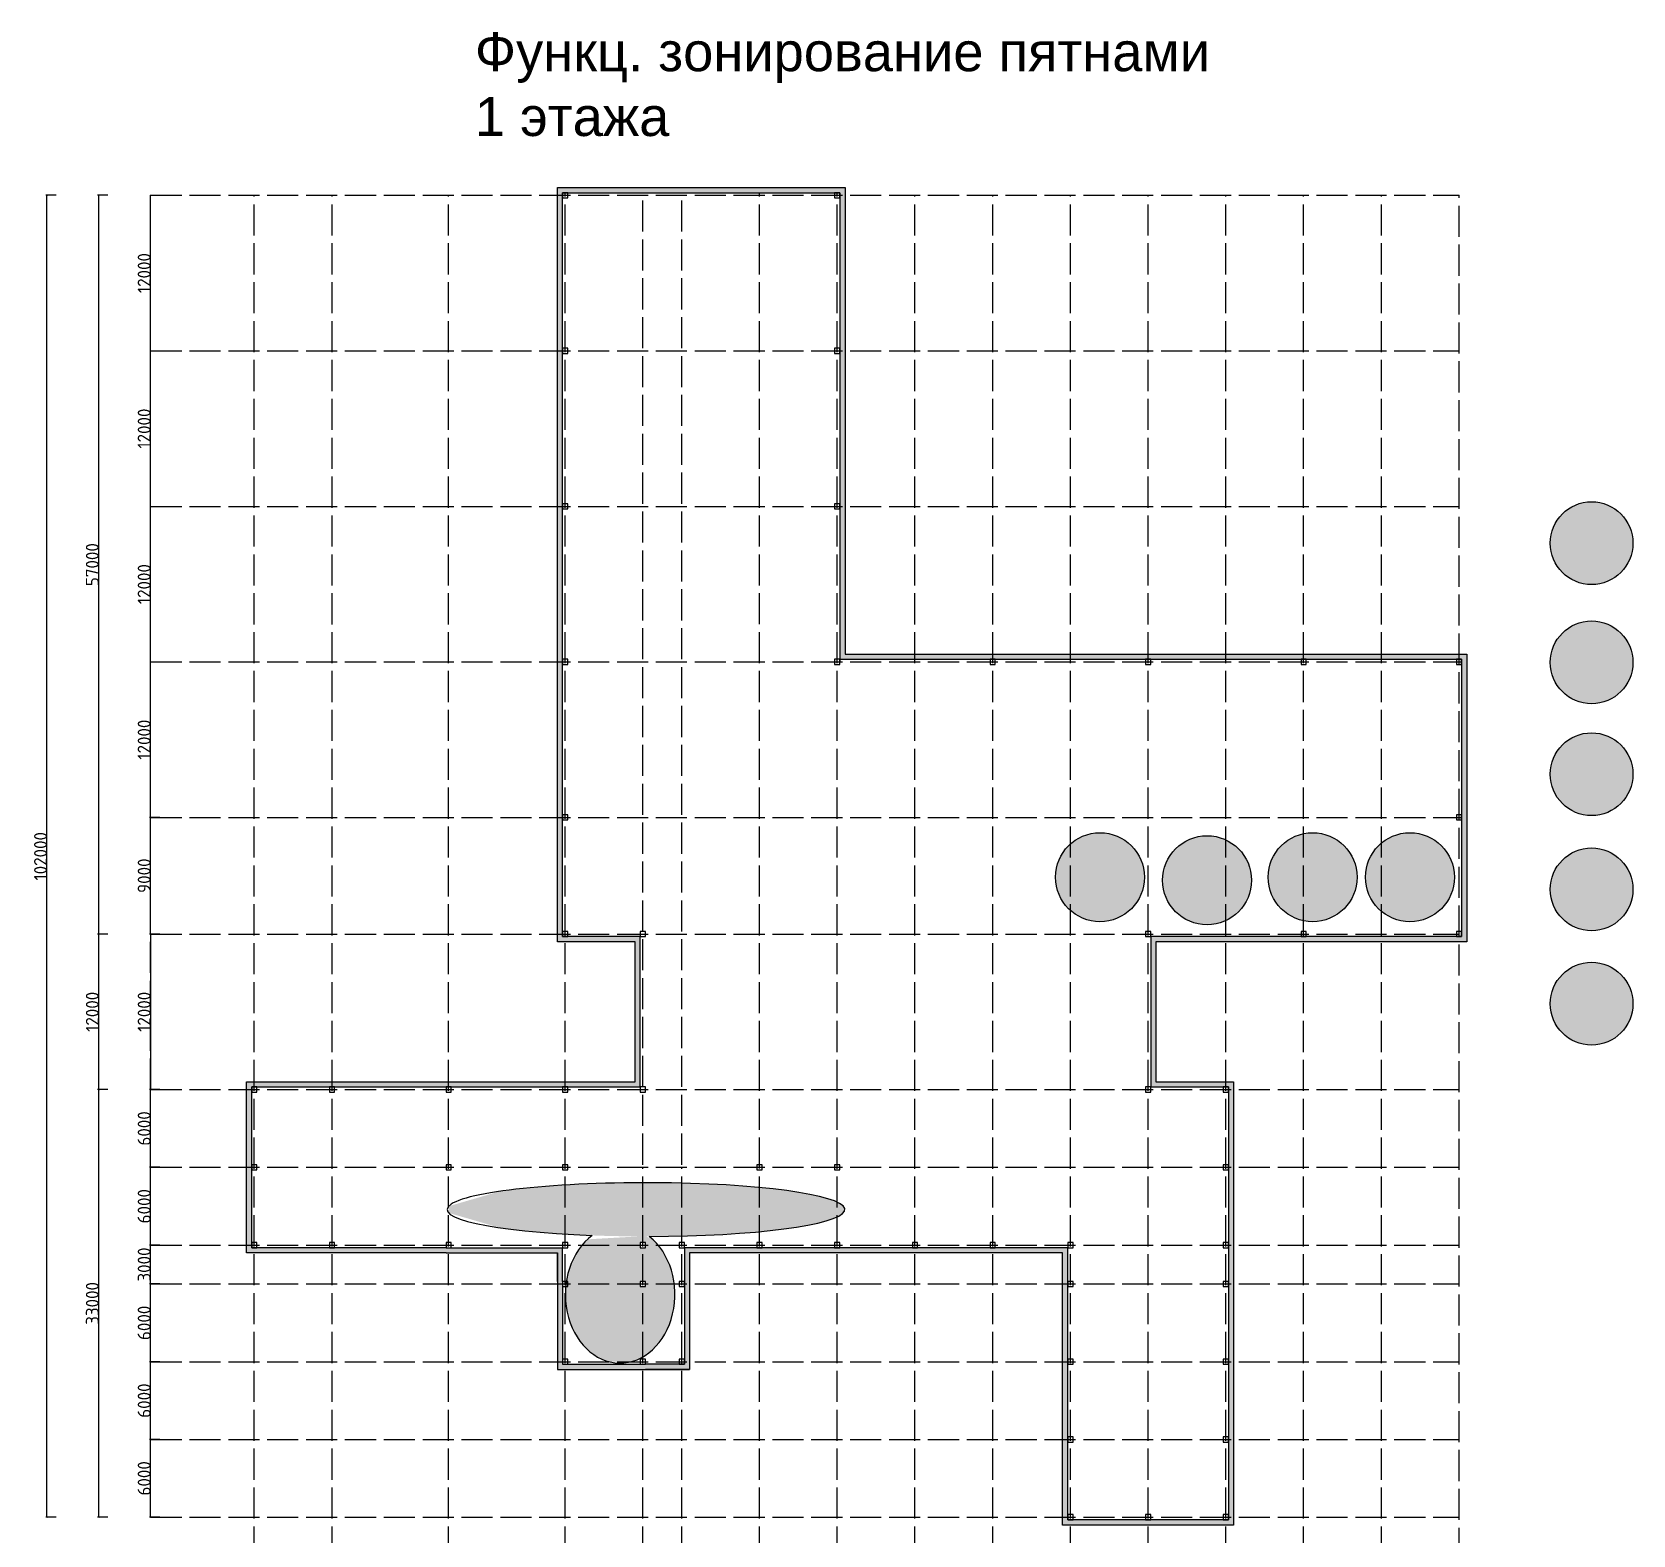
# Model space of a CAD drawing. Header units: millimetres. Extents: x -1544140 to 7445918, y -1294905 to 2019878.
# Drawn here: x 1675604 to 1799185, y 281651 to 397614 of the extents above; entities that cross this region are included whole.
import ezdxf

# ---------------------------------------------------------------- set-up
doc = ezdxf.new("R2010")
doc.units = ezdxf.units.MM
doc.header["$MEASUREMENT"] = 0
doc.linetypes.add('ACAD_ISO02W100', pattern=[15, 12, -3])
doc.styles.add('Annotative', font='GOST Common.ttf')
doc.styles.get("Standard").update_dxf_attribs({"font": 'arial.ttf'})
doc.dimstyles.get("Standard").update_dxf_attribs({"dimtxt": 1000, "dimasz": 100, "dimexe": 100, "dimexo": 0.06, "dimgap": 0.19, "dimtad": 1, "dimdec": 0, "dimzin": 0, "dimdsep": 46, "dimtxsty": 'Annotative', "dimblk": 'ARCHTICK', "dimcen": 0.09, "dimadec": 0, "dimazin": 0, "dimtfac": 1, "dimtdec": 0, "dimtofl": 0, "dimtmove": 0, "dimatfit": 3, "dimldrblk": 'ARCHTICK', "dimfxl": 700, "dimfxlon": 1, "dimtolj": 1, "dimtzin": 0, "dimarcsym": 0})

# ---------------------------------------------------------------- blocks, each defined once
blk = doc.blocks.new('_ArchTick')
at = {"color": 0, "linetype": 'ByBlock', "const_width": 0.15}
blk.add_lwpolyline([(-0.5, -0.5), (0.5, 0.5)], dxfattribs=at)
blk = doc.blocks.new('*D72')
at = {"color": 0, "lineweight": -2, "transparency": 16777216}
for p, q in [((1779760, 274613), (1779760, 273813)), ((1785760, 274613), (1785760, 273813)), ((1785760, 273913), (1779760, 273913))]:
    blk.add_line(p, q, dxfattribs=at)
at = {"layer": 'Defpoints', "color": 0, "transparency": 16777216}
for p in [(1779760, 283017), (1785760, 283017), (1779760, 273913)]:
    blk.add_point(p, dxfattribs=at)
at = {"color": 0, "lineweight": -2, "transparency": 16777216, "xscale": 100, "yscale": 100, "zscale": 100, "rotation": 180}
blk.add_blockref('_ArchTick', (1779760, 273913), dxfattribs=at)
at = {"color": 0, "lineweight": -2, "transparency": 16777216, "xscale": 100, "yscale": 100, "zscale": 100}
blk.add_blockref('_ArchTick', (1785760, 273913), dxfattribs=at)
at = {"color": 0, "transparency": 16777216, "insert": (1782760, 274414), "char_height": 1000, "attachment_point": 5, "style": 'Annotative'}
blk.add_mtext('\\A1;6000', dxfattribs=at)
blk = doc.blocks.new('*D73')
at = {"color": 0, "lineweight": -2, "transparency": 16777216}
for p, q in [((1779760, 274613), (1779760, 273813)), ((1773760, 273913), (1773760, 274013)), ((1779760, 273913), (1773760, 273913))]:
    blk.add_line(p, q, dxfattribs=at)
at = {"layer": 'Defpoints', "color": 0, "transparency": 16777216}
for p in [(1779760, 283017), (1773760, 273913), (1773760, 273913)]:
    blk.add_point(p, dxfattribs=at)
at = {"color": 0, "lineweight": -2, "transparency": 16777216, "xscale": 100, "yscale": 100, "zscale": 100, "rotation": 180}
blk.add_blockref('_ArchTick', (1773760, 273913), dxfattribs=at)
at = {"color": 0, "lineweight": -2, "transparency": 16777216, "xscale": 100, "yscale": 100, "zscale": 100}
blk.add_blockref('_ArchTick', (1779760, 273913), dxfattribs=at)
at = {"color": 0, "transparency": 16777216, "insert": (1776760, 274414), "char_height": 1000, "attachment_point": 5, "style": 'Annotative'}
blk.add_mtext('\\A1;6000', dxfattribs=at)
blk = doc.blocks.new('*D25')
at = {"color": 0, "lineweight": -2, "transparency": 16777216}
for p, q in [((1725760, 274614), (1725760, 273814)), ((1731760, 273914), (1725760, 273914)), ((1731760, 273914), (1731760, 274014))]:
    blk.add_line(p, q, dxfattribs=at)
at = {"layer": 'Defpoints', "color": 0, "transparency": 16777216}
for p in [(1725760, 293087), (1725760, 273914), (1731760, 273914)]:
    blk.add_point(p, dxfattribs=at)
at = {"color": 0, "lineweight": -2, "transparency": 16777216, "xscale": 100, "yscale": 100, "zscale": 100, "rotation": 180}
blk.add_blockref('_ArchTick', (1725760, 273914), dxfattribs=at)
at = {"color": 0, "lineweight": -2, "transparency": 16777216, "xscale": 100, "yscale": 100, "zscale": 100}
blk.add_blockref('_ArchTick', (1731760, 273914), dxfattribs=at)
at = {"color": 0, "transparency": 16777216, "insert": (1728760, 274414), "char_height": 1000, "attachment_point": 5, "style": 'Annotative'}
blk.add_mtext('\\A1;6000', dxfattribs=at)
blk = doc.blocks.new('*D26')
at = {"color": 0, "lineweight": -2, "transparency": 16777216}
for p, q in [((1681460, 316017), (1680660, 316017)), ((1680760, 283017), (1680760, 316017)), ((1681460, 283017), (1680660, 283017))]:
    blk.add_line(p, q, dxfattribs=at)
at = {"layer": 'Defpoints', "color": 0, "transparency": 16777216}
for p in [(1680760, 316017), (1692760, 316017), (1692760, 283017)]:
    blk.add_point(p, dxfattribs=at)
at = {"color": 0, "lineweight": -2, "transparency": 16777216, "xscale": 100, "yscale": 100, "zscale": 100}
for p, rotation in [((1680760, 316017), 90), ((1680760, 283017), 270)]:
    blk.add_blockref('_ArchTick', p, dxfattribs=dict(at, rotation=rotation))
at = {"color": 0, "transparency": 16777216, "insert": (1680260, 299517), "char_height": 1000, "attachment_point": 5, "rotation": 90, "style": 'Annotative'}
blk.add_mtext('\\A1;33000', dxfattribs=at)
blk = doc.blocks.new('*D27')
at = {"color": 0, "lineweight": -2, "transparency": 16777216}
for p, q in [((1681460, 328017), (1680660, 328017)), ((1680760, 316017), (1680760, 328017)), ((1681460, 316017), (1680660, 316017))]:
    blk.add_line(p, q, dxfattribs=at)
at = {"layer": 'Defpoints', "color": 0, "transparency": 16777216}
for p in [(1680760, 328017), (1716760, 328017), (1692760, 316017)]:
    blk.add_point(p, dxfattribs=at)
at = {"color": 0, "lineweight": -2, "transparency": 16777216, "xscale": 100, "yscale": 100, "zscale": 100}
for p, rotation in [((1680760, 328017), 90), ((1680760, 316017), 270)]:
    blk.add_blockref('_ArchTick', p, dxfattribs=dict(at, rotation=rotation))
at = {"color": 0, "transparency": 16777216, "insert": (1680260, 322017), "char_height": 1000, "attachment_point": 5, "rotation": 90, "style": 'Annotative'}
blk.add_mtext('\\A1;12000', dxfattribs=at)
blk = doc.blocks.new('*D28')
at = {"color": 0, "lineweight": -2, "transparency": 16777216}
for p, q in [((1681460, 385017), (1680660, 385017)), ((1680760, 328017), (1680760, 385017)), ((1681460, 328017), (1680660, 328017))]:
    blk.add_line(p, q, dxfattribs=at)
at = {"layer": 'Defpoints', "color": 0, "transparency": 16777216}
for p in [(1680760, 385017), (1716760, 385017), (1716760, 328017)]:
    blk.add_point(p, dxfattribs=at)
at = {"color": 0, "lineweight": -2, "transparency": 16777216, "xscale": 100, "yscale": 100, "zscale": 100}
for p, rotation in [((1680760, 385017), 90), ((1680760, 328017), 270)]:
    blk.add_blockref('_ArchTick', p, dxfattribs=dict(at, rotation=rotation))
at = {"color": 0, "transparency": 16777216, "insert": (1680260, 356517), "char_height": 1000, "attachment_point": 5, "rotation": 90, "style": 'Annotative'}
blk.add_mtext('\\A1;57000', dxfattribs=at)
blk = doc.blocks.new('*D65')
at = {"color": 0, "lineweight": -2, "transparency": 16777216}
for p, q in [((1685460, 289017), (1684660, 289017)), ((1684760, 283017), (1684760, 289017)), ((1685460, 283017), (1684660, 283017))]:
    blk.add_line(p, q, dxfattribs=at)
at = {"layer": 'Defpoints', "color": 0, "transparency": 16777216}
for p in [(1684760, 289017), (1692760, 289017), (1692760, 283017)]:
    blk.add_point(p, dxfattribs=at)
at = {"color": 0, "lineweight": -2, "transparency": 16777216, "xscale": 100, "yscale": 100, "zscale": 100}
for p, rotation in [((1684760, 289017), 90), ((1684760, 283017), 270)]:
    blk.add_blockref('_ArchTick', p, dxfattribs=dict(at, rotation=rotation))
at = {"color": 0, "transparency": 16777216, "insert": (1684260, 286017), "char_height": 1000, "attachment_point": 5, "rotation": 90, "style": 'Annotative'}
blk.add_mtext('\\A1;6000', dxfattribs=at)
blk = doc.blocks.new('*D66')
at = {"color": 0, "lineweight": -2, "transparency": 16777216}
for p, q in [((1685460, 295017), (1684660, 295017)), ((1684760, 289017), (1684760, 295017)), ((1685460, 289017), (1684660, 289017))]:
    blk.add_line(p, q, dxfattribs=at)
at = {"layer": 'Defpoints', "color": 0, "transparency": 16777216}
for p in [(1684760, 295017), (1692760, 295017), (1692760, 289017)]:
    blk.add_point(p, dxfattribs=at)
at = {"color": 0, "lineweight": -2, "transparency": 16777216, "xscale": 100, "yscale": 100, "zscale": 100}
for p, rotation in [((1684760, 295017), 90), ((1684760, 289017), 270)]:
    blk.add_blockref('_ArchTick', p, dxfattribs=dict(at, rotation=rotation))
at = {"color": 0, "transparency": 16777216, "insert": (1684260, 292017), "char_height": 1000, "attachment_point": 5, "rotation": 90, "style": 'Annotative'}
blk.add_mtext('\\A1;6000', dxfattribs=at)
blk = doc.blocks.new('*D75')
at = {"color": 0, "lineweight": -2, "transparency": 16777216}
for p, q in [((1685460, 301017), (1684660, 301017)), ((1684760, 295017), (1684760, 301017)), ((1685460, 295017), (1684660, 295017))]:
    blk.add_line(p, q, dxfattribs=at)
at = {"layer": 'Defpoints', "color": 0, "transparency": 16777216}
for p in [(1684760, 301017), (1692760, 301017), (1692760, 295017)]:
    blk.add_point(p, dxfattribs=at)
at = {"color": 0, "lineweight": -2, "transparency": 16777216, "xscale": 100, "yscale": 100, "zscale": 100}
for p, rotation in [((1684760, 301017), 90), ((1684760, 295017), 270)]:
    blk.add_blockref('_ArchTick', p, dxfattribs=dict(at, rotation=rotation))
at = {"color": 0, "transparency": 16777216, "insert": (1684260, 298017), "char_height": 1000, "attachment_point": 5, "rotation": 90, "style": 'Annotative'}
blk.add_mtext('\\A1;6000', dxfattribs=at)
blk = doc.blocks.new('*D76')
at = {"color": 0, "lineweight": -2, "transparency": 16777216}
for p, q in [((1685460, 304017), (1684660, 304017)), ((1684760, 301017), (1684760, 304017)), ((1685460, 301017), (1684660, 301017))]:
    blk.add_line(p, q, dxfattribs=at)
at = {"layer": 'Defpoints', "color": 0, "transparency": 16777216}
for p in [(1684760, 304017), (1692760, 304017), (1692760, 301017)]:
    blk.add_point(p, dxfattribs=at)
at = {"color": 0, "lineweight": -2, "transparency": 16777216, "xscale": 100, "yscale": 100, "zscale": 100}
for p, rotation in [((1684760, 304017), 90), ((1684760, 301017), 270)]:
    blk.add_blockref('_ArchTick', p, dxfattribs=dict(at, rotation=rotation))
at = {"color": 0, "transparency": 16777216, "insert": (1684260, 302517), "char_height": 1000, "attachment_point": 5, "rotation": 90, "style": 'Annotative'}
blk.add_mtext('\\A1;3000', dxfattribs=at)
blk = doc.blocks.new('*D77')
at = {"color": 0, "lineweight": -2, "transparency": 16777216}
for p, q in [((1685460, 310017), (1684660, 310017)), ((1684760, 304017), (1684760, 310017)), ((1685460, 304017), (1684660, 304017))]:
    blk.add_line(p, q, dxfattribs=at)
at = {"layer": 'Defpoints', "color": 0, "transparency": 16777216}
for p in [(1684760, 310017), (1692760, 310017), (1692760, 304017)]:
    blk.add_point(p, dxfattribs=at)
at = {"color": 0, "lineweight": -2, "transparency": 16777216, "xscale": 100, "yscale": 100, "zscale": 100}
for p, rotation in [((1684760, 310017), 90), ((1684760, 304017), 270)]:
    blk.add_blockref('_ArchTick', p, dxfattribs=dict(at, rotation=rotation))
at = {"color": 0, "transparency": 16777216, "insert": (1684260, 307017), "char_height": 1000, "attachment_point": 5, "rotation": 90, "style": 'Annotative'}
blk.add_mtext('\\A1;6000', dxfattribs=at)
blk = doc.blocks.new('*D78')
at = {"color": 0, "lineweight": -2, "transparency": 16777216}
for p, q in [((1685460, 316017), (1684660, 316017)), ((1684760, 310017), (1684760, 316017)), ((1685460, 310017), (1684660, 310017))]:
    blk.add_line(p, q, dxfattribs=at)
at = {"layer": 'Defpoints', "color": 0, "transparency": 16777216}
for p in [(1684760, 316017), (1692760, 316017), (1692760, 310017)]:
    blk.add_point(p, dxfattribs=at)
at = {"color": 0, "lineweight": -2, "transparency": 16777216, "xscale": 100, "yscale": 100, "zscale": 100}
for p, rotation in [((1684760, 316017), 90), ((1684760, 310017), 270)]:
    blk.add_blockref('_ArchTick', p, dxfattribs=dict(at, rotation=rotation))
at = {"color": 0, "transparency": 16777216, "insert": (1684260, 313017), "char_height": 1000, "attachment_point": 5, "rotation": 90, "style": 'Annotative'}
blk.add_mtext('\\A1;6000', dxfattribs=at)
blk = doc.blocks.new('*D79')
at = {"color": 0, "lineweight": -2, "transparency": 16777216}
for p, q in [((1684760, 328017), (1684860, 328017)), ((1684760, 328017), (1684760, 316017)), ((1684760, 316017), (1684860, 316017))]:
    blk.add_line(p, q, dxfattribs=at)
at = {"layer": 'Defpoints', "color": 0, "transparency": 16777216}
for p in [(1684760, 328017), (1684760, 316017), (1684760, 316017)]:
    blk.add_point(p, dxfattribs=at)
at = {"color": 0, "lineweight": -2, "transparency": 16777216, "xscale": 100, "yscale": 100, "zscale": 100}
for p, rotation in [((1684760, 328017), 90), ((1684760, 316017), 270)]:
    blk.add_blockref('_ArchTick', p, dxfattribs=dict(at, rotation=rotation))
at = {"color": 0, "transparency": 16777216, "insert": (1684260, 322017), "char_height": 1000, "attachment_point": 5, "rotation": 90, "style": 'Annotative'}
blk.add_mtext('\\A1;12000', dxfattribs=at)
blk = doc.blocks.new('*D80')
at = {"color": 0, "lineweight": -2, "transparency": 16777216}
for p, q in [((1685460, 337017), (1684660, 337017)), ((1684760, 328017), (1684760, 337017)), ((1685460, 328017), (1684660, 328017))]:
    blk.add_line(p, q, dxfattribs=at)
at = {"layer": 'Defpoints', "color": 0, "transparency": 16777216}
for p in [(1684760, 337017), (1692760, 337017), (1692760, 328017)]:
    blk.add_point(p, dxfattribs=at)
at = {"color": 0, "lineweight": -2, "transparency": 16777216, "xscale": 100, "yscale": 100, "zscale": 100}
for p, rotation in [((1684760, 337017), 90), ((1684760, 328017), 270)]:
    blk.add_blockref('_ArchTick', p, dxfattribs=dict(at, rotation=rotation))
at = {"color": 0, "transparency": 16777216, "insert": (1684260, 332517), "char_height": 1000, "attachment_point": 5, "rotation": 90, "style": 'Annotative'}
blk.add_mtext('\\A1;9000', dxfattribs=at)
blk = doc.blocks.new('*D81')
at = {"color": 0, "lineweight": -2, "transparency": 16777216}
for p, q in [((1684760, 349017), (1684860, 349017)), ((1684760, 337017), (1684760, 349017)), ((1685460, 337017), (1684660, 337017))]:
    blk.add_line(p, q, dxfattribs=at)
at = {"layer": 'Defpoints', "color": 0, "transparency": 16777216}
for p in [(1684760, 349017), (1684760, 349017), (1692760, 337017)]:
    blk.add_point(p, dxfattribs=at)
at = {"color": 0, "lineweight": -2, "transparency": 16777216, "xscale": 100, "yscale": 100, "zscale": 100}
for p, rotation in [((1684760, 349017), 90), ((1684760, 337017), 270)]:
    blk.add_blockref('_ArchTick', p, dxfattribs=dict(at, rotation=rotation))
at = {"color": 0, "transparency": 16777216, "insert": (1684260, 343017), "char_height": 1000, "attachment_point": 5, "rotation": 90, "style": 'Annotative'}
blk.add_mtext('\\A1;12000', dxfattribs=at)
blk = doc.blocks.new('*D83')
at = {"color": 0, "lineweight": -2, "transparency": 16777216}
for p, q in [((1684760, 361017), (1684860, 361017)), ((1684760, 349017), (1684760, 361017)), ((1684760, 349017), (1684860, 349017))]:
    blk.add_line(p, q, dxfattribs=at)
at = {"layer": 'Defpoints', "color": 0, "transparency": 16777216}
for p in [(1684760, 361017), (1684760, 361017), (1684760, 349017)]:
    blk.add_point(p, dxfattribs=at)
at = {"color": 0, "lineweight": -2, "transparency": 16777216, "xscale": 100, "yscale": 100, "zscale": 100}
for p, rotation in [((1684760, 361017), 90), ((1684760, 349017), 270)]:
    blk.add_blockref('_ArchTick', p, dxfattribs=dict(at, rotation=rotation))
at = {"color": 0, "transparency": 16777216, "insert": (1684260, 355017), "char_height": 1000, "attachment_point": 5, "rotation": 90, "style": 'Annotative'}
blk.add_mtext('\\A1;12000', dxfattribs=at)
blk = doc.blocks.new('*D84')
at = {"color": 0, "lineweight": -2, "transparency": 16777216}
for p, q in [((1684760, 373017), (1684860, 373017)), ((1684760, 361017), (1684760, 373017)), ((1684760, 361017), (1684860, 361017))]:
    blk.add_line(p, q, dxfattribs=at)
at = {"layer": 'Defpoints', "color": 0, "transparency": 16777216}
for p in [(1684760, 373017), (1684760, 373017), (1684760, 361017)]:
    blk.add_point(p, dxfattribs=at)
at = {"color": 0, "lineweight": -2, "transparency": 16777216, "xscale": 100, "yscale": 100, "zscale": 100}
for p, rotation in [((1684760, 373017), 90), ((1684760, 361017), 270)]:
    blk.add_blockref('_ArchTick', p, dxfattribs=dict(at, rotation=rotation))
at = {"color": 0, "transparency": 16777216, "insert": (1684260, 367017), "char_height": 1000, "attachment_point": 5, "rotation": 90, "style": 'Annotative'}
blk.add_mtext('\\A1;12000', dxfattribs=at)
blk = doc.blocks.new('*D85')
at = {"color": 0, "lineweight": -2, "transparency": 16777216}
for p, q in [((1684760, 385017), (1684860, 385017)), ((1684760, 373017), (1684760, 385017)), ((1684760, 373017), (1684860, 373017))]:
    blk.add_line(p, q, dxfattribs=at)
at = {"layer": 'Defpoints', "color": 0, "transparency": 16777216}
for p in [(1684760, 385017), (1684760, 385017), (1684760, 373017)]:
    blk.add_point(p, dxfattribs=at)
at = {"color": 0, "lineweight": -2, "transparency": 16777216, "xscale": 100, "yscale": 100, "zscale": 100}
for p, rotation in [((1684760, 385017), 90), ((1684760, 373017), 270)]:
    blk.add_blockref('_ArchTick', p, dxfattribs=dict(at, rotation=rotation))
at = {"color": 0, "transparency": 16777216, "insert": (1684260, 379017), "char_height": 1000, "attachment_point": 5, "rotation": 90, "style": 'Annotative'}
blk.add_mtext('\\A1;12000', dxfattribs=at)
blk = doc.blocks.new('*D86')
at = {"color": 0, "lineweight": -2, "transparency": 16777216}
for p, q in [((1677460, 385017), (1676660, 385017)), ((1676760, 283017), (1676760, 385017)), ((1677460, 283017), (1676660, 283017))]:
    blk.add_line(p, q, dxfattribs=at)
at = {"layer": 'Defpoints', "color": 0, "transparency": 16777216}
for p in [(1676760, 385017), (1692760, 385017), (1692760, 283017)]:
    blk.add_point(p, dxfattribs=at)
at = {"color": 0, "lineweight": -2, "transparency": 16777216, "xscale": 100, "yscale": 100, "zscale": 100}
for p, rotation in [((1676760, 385017), 90), ((1676760, 283017), 270)]:
    blk.add_blockref('_ArchTick', p, dxfattribs=dict(at, rotation=rotation))
at = {"color": 0, "transparency": 16777216, "insert": (1676260, 334017), "char_height": 1000, "attachment_point": 5, "rotation": 90, "style": 'Annotative'}
blk.add_mtext('\\A1;102000', dxfattribs=at)
blk = doc.blocks.new('*D87')
at = {"color": 0, "lineweight": -2, "transparency": 16777216}
for p, q in [((1767760, 270613), (1767760, 269813)), ((1785760, 269913), (1767760, 269913)), ((1785760, 270613), (1785760, 269813))]:
    blk.add_line(p, q, dxfattribs=at)
at = {"layer": 'Defpoints', "color": 0, "transparency": 16777216}
for p in [(1767760, 283017), (1785760, 283017), (1767760, 269913)]:
    blk.add_point(p, dxfattribs=at)
at = {"color": 0, "lineweight": -2, "transparency": 16777216, "xscale": 100, "yscale": 100, "zscale": 100, "rotation": 180}
blk.add_blockref('_ArchTick', (1767760, 269913), dxfattribs=at)
at = {"color": 0, "lineweight": -2, "transparency": 16777216, "xscale": 100, "yscale": 100, "zscale": 100}
blk.add_blockref('_ArchTick', (1785760, 269913), dxfattribs=at)
at = {"color": 0, "transparency": 16777216, "insert": (1776760, 270414), "char_height": 1000, "attachment_point": 5, "style": 'Annotative'}
blk.add_mtext('\\A1;18000', dxfattribs=at)
blk = doc.blocks.new('*D82')
at = {"color": 0, "lineweight": -2, "transparency": 16777216}
for p, q in [((1692760, 270613), (1692760, 269813)), ((1767760, 269913), (1692760, 269913)), ((1767760, 270613), (1767760, 269813))]:
    blk.add_line(p, q, dxfattribs=at)
at = {"layer": 'Defpoints', "color": 0, "transparency": 16777216}
for p in [(1692760, 283017), (1767760, 283017), (1692760, 269913)]:
    blk.add_point(p, dxfattribs=at)
at = {"color": 0, "lineweight": -2, "transparency": 16777216, "xscale": 100, "yscale": 100, "zscale": 100, "rotation": 180}
blk.add_blockref('_ArchTick', (1692760, 269913), dxfattribs=at)
at = {"color": 0, "lineweight": -2, "transparency": 16777216, "xscale": 100, "yscale": 100, "zscale": 100}
blk.add_blockref('_ArchTick', (1767760, 269913), dxfattribs=at)
at = {"color": 0, "transparency": 16777216, "insert": (1730260, 270414), "char_height": 1000, "attachment_point": 5, "style": 'Annotative'}
blk.add_mtext('\\A1;75000', dxfattribs=at)

msp = doc.modelspace()

# ---------------------------------------------------------------- hatches: boundary and pattern name
at = {"true_color": 0x636466}
h = msp.add_hatch(color=251, dxfattribs=at)
h.dxf.hatch_style = 1
h.paths.add_polyline_path([(1738360.2, 385617.1), (1716160.2, 385617.1), (1716160.2, 385017.1), (1716560.2, 385017.1), (1716560.2, 385217.1), (1737960.2, 385217.1), (1737960.2, 385017.1), (1738360.2, 385017.1)])
h.paths.add_polyline_path([(1738360.2, 385017.1), (1737960.2, 385017.1), (1737960.3, 349217.1), (1785960.2, 349217.1), (1785960.2, 327817.1), (1761960.2, 327817.1), (1761960.2, 316217.1), (1767960.2, 316217.1), (1767960.2, 282817.1), (1755560.2, 282817.1), (1755560.2, 303817.1), (1737760.4, 303817.1), (1737760.4, 303417.1), (1755160.2, 303417.1), (1755160.2, 282417.1), (1768360.2, 282417.1), (1768360.2, 316617.1), (1762360.2, 316617.1), (1762360.2, 327417.1), (1786360.2, 327417.1), (1786360.2, 349617.1), (1738360.3, 349617.1)])
h.paths.add_polyline_path([(1716560.2, 385017.1), (1716160.2, 385017.1), (1716160.2, 373017.1), (1716560.2, 373017.1)])
h.paths.add_polyline_path([(1716560.2, 373017.1), (1716160.2, 373017.1), (1716160.2, 361017.1), (1716560.2, 361017.1)])
h.paths.add_polyline_path([(1716560.2, 361017.1), (1716160.2, 361017.1), (1716160.2, 349017.1), (1716560.2, 349017.1)])
h.paths.add_polyline_path([(1716560.2, 349017.1), (1716160.2, 349017.1), (1716160.2, 327417.1), (1716760.2, 327417.1), (1716760.2, 327817.1), (1716560.2, 327817.1)])
h.paths.add_polyline_path([(1722560.2, 327817.1), (1716960.2, 327817.1), (1716760.2, 327817.1), (1716760.2, 327417.1), (1716960.2, 327417.1), (1722160.2, 327417.1), (1722160.2, 316617.1), (1716760.2, 316617.1), (1716760.2, 316217.1), (1722560.2, 316217.1)])
h.paths.add_polyline_path([(1716760.2, 316617.1), (1707760.2, 316617.1), (1707760.2, 316217.1), (1716760.2, 316217.1)])
h.paths.add_polyline_path([(1698760.2, 316617.1), (1692760.2, 316617.1), (1692760.2, 316217.1), (1698760.2, 316217.1)])
h.paths.add_polyline_path([(1707760.2, 316617.1), (1698760.2, 316617.1), (1698760.2, 316217.1), (1707760.2, 316217.1)])
h.paths.add_polyline_path([(1692760.2, 316617.1), (1692160.2, 316617.1), (1692160.2, 316017.1), (1692560.2, 316017.1), (1692560.2, 316217.1), (1692760.2, 316217.1)])
h.paths.add_polyline_path([(1692560.2, 316017.1), (1692160.2, 316017.1), (1692160.2, 310017.1), (1692560.2, 310017.1)])
h.paths.add_polyline_path([(1692560.2, 310017.1), (1692160.2, 310017.1), (1692160.2, 304017.1), (1692560.2, 304017.1)])
h.paths.add_polyline_path([(1698760.2, 303817.1), (1692760.2, 303817.1), (1692760.2, 303417.1), (1698760.2, 303417.1)])
h.paths.add_polyline_path([(1692760.2, 303817.1), (1692560.2, 303817.1), (1692560.2, 304017.1), (1692160.2, 304017.1), (1692160.2, 303417.1), (1692760.2, 303417.1)])
h.paths.add_polyline_path([(1707760.2, 303817.1), (1707560.2, 303817.1), (1698760.2, 303817.1), (1698760.2, 303417.1), (1707560.2, 303417.1), (1707760.2, 303417.1)])
h.paths.add_polyline_path([(1716560.2, 303817.1), (1707960.2, 303817.1), (1707760.2, 303817.1), (1707760.2, 303417.1), (1716160.2, 303417.1), (1716160.2, 301217.1), (1716160.2, 301017.1), (1716560.2, 301017.1), (1716560.2, 301217.1)])
h.paths.add_polyline_path([(1716560.2, 300817.1), (1716560.2, 301017.1), (1716160.2, 301017.1), (1716160.2, 295017.1), (1716560.2, 295017.1), (1716560.2, 295217.1)])
h.paths.add_polyline_path([(1716760.2, 294817.1), (1716560.2, 294817.1), (1716560.2, 295017.1), (1716160.2, 295017.1), (1716160.2, 294417.1), (1716760.2, 294417.1)])
h.paths.add_polyline_path([(1722760.2, 294817.1), (1722560.2, 294817.1), (1716960.2, 294817.1), (1716760.2, 294817.1), (1716760.2, 294417.1), (1722760.2, 294417.1)])
h.paths.add_polyline_path([(1725760.2, 294817.1), (1722960.2, 294817.1), (1722760.2, 294817.1), (1722760.2, 294417.1), (1722960.2, 294417.1), (1725760.2, 294417.1)])
h.paths.add_polyline_path([(1726360.2, 301017.1), (1725960.2, 301017.1), (1725960.2, 295017.1), (1726360.2, 295017.1)])
h.paths.add_polyline_path([(1726360.2, 295017.1), (1725960.2, 295017.1), (1725960.2, 294817.1), (1725760.2, 294817.1), (1725760.2, 294417.1), (1726360.2, 294417.1)])
h.paths.add_polyline_path([(1726360.2, 303417.1), (1731760.2, 303417.1), (1731760.2, 303817.1), (1725960.2, 303817.1), (1725960.2, 301017.1), (1726360.2, 301017.1)])
h.paths.add_polyline_path([(1737760.4, 303817.1), (1731760.2, 303817.1), (1731760.2, 303417.1), (1737760.4, 303417.1)])
at = {"true_color": 0x5e67af, "transparency": 33554687}
h = msp.add_hatch(color=165, dxfattribs=at)
h.dxf.hatch_style = 1
h.paths.add_polyline_path([(1799185.3, 358176.1, 1), (1792796.8, 358176.1, 1)])
at = {"true_color": 0xf8d731, "transparency": 33554687}
h = msp.add_hatch(color=40, dxfattribs=at)
h.dxf.hatch_style = 1
h.paths.add_polyline_path([(1799185.3, 348978.5, 1), (1792796.8, 348978.5, 1)])
at = {"true_color": 0x139b48, "transparency": 33554687}
h = msp.add_hatch(color=114, dxfattribs=at)
h.dxf.hatch_style = 1
h.paths.add_polyline_path([(1799185.3, 340349.6, 1), (1792796.8, 340349.6, 1)])
at = {"true_color": 0xf8991e, "transparency": 33554687}
h = msp.add_hatch(color=30, dxfattribs=at)
h.dxf.hatch_style = 1
h.paths.add_polyline_path([(1755760.2, 334966.3), (1755760.2, 329837.2, 0.64726044), (1761473.7, 332401.7, 0.64726044)])
h.paths.add_polyline_path([(1755760.2, 334966.3, 0.21413709), (1754609.1, 332401.7, 0.21413709), (1755760.2, 329837.2)])
at = {"true_color": 0x139b48, "transparency": 33554687}
h = msp.add_hatch(color=114, dxfattribs=at)
h.dxf.hatch_style = 1
h.paths.add_polyline_path([(1767760.2, 335278.7, 0.54886483), (1762874.9, 332169, 0.54886483), (1767760.2, 329059.4)])
h.paths.add_polyline_path([(1767760.2, 335278.7), (1767760.2, 329059.4, 0.29126827), (1769739.6, 332169, 0.29126827)])
at = {"true_color": 0xf8d731, "transparency": 33554687}
h = msp.add_hatch(color=40, dxfattribs=at)
h.dxf.hatch_style = 1
h.paths.add_polyline_path([(1773760.2, 335762.6, 0.35554214), (1771024.5, 332401.7, 0.35554214), (1773760.2, 329040.9)])
h.paths.add_polyline_path([(1777889.1, 332401.7, 0.47542443), (1773760.2, 335762.6), (1773760.2, 329040.9, 0.47542443)])
at = {"true_color": 0x93278f, "transparency": 33554687}
h = msp.add_hatch(color=217, dxfattribs=at)
h.dxf.hatch_style = 1
h.paths.add_polyline_path([(1785398.7, 332401.7, 0.63707197), (1779760.2, 335031), (1779760.2, 329772.4, 0.63707197)])
h.paths.add_polyline_path([(1779760.2, 335031, 0.22169339), (1778534.1, 332401.7, 0.22169339), (1779760.2, 329772.4)])
h = msp.add_hatch(color=217, dxfattribs=at)
h.dxf.hatch_style = 1
h.paths.add_polyline_path([(1799185.3, 331464.8, 1), (1792796.8, 331464.8, 1)])
at = {"true_color": 0xf8991e, "transparency": 33554687}
h = msp.add_hatch(color=30, dxfattribs=at)
h.dxf.hatch_style = 1
h.paths.add_polyline_path([(1799185.3, 322644, 1), (1792796.8, 322644, 1)])
at = {"true_color": 0x5e67af, "transparency": 33554687}
h = msp.add_hatch(color=165, dxfattribs=at)
h.dxf.hatch_style = 1
edge = h.paths.add_edge_path()
edge.add_ellipse((1722995.9, 306758), major_axis=(15353.4, 0), ratio=0.1350012, start_angle=450.879662, end_angle=473.962985)
edge.add_line((1716760.2, 308652.1), (1716760.2, 304864))
edge.add_ellipse((1722995.9, 306758), major_axis=(15353.4, 0), ratio=0.1350012, start_angle=606.037015, end_angle=614.320047)
edge.add_ellipse((1720999.8, 300207.6), major_axis=(0, 5292.7), ratio=0.79885068, start_angle=-329.382569, end_angle=-316.034422)
edge.add_line((1718064.6, 304017.1), (1722560.2, 304017.1))
edge.add_line((1722560.2, 304017.1), (1722560.2, 304217.1))
edge.add_line((1722560.2, 304217.1), (1722760.2, 304217.1))
edge.add_line((1722760.2, 304217.1), (1722760.2, 308830.5))
edge = h.paths.add_edge_path()
edge.add_ellipse((1722995.9, 306758), major_axis=(15353.4, 0), ratio=0.1350012, start_angle=473.962985, end_angle=532.902507)
edge.add_line((1707760.2, 307014.1), (1707760.2, 306501.9))
edge.add_ellipse((1722995.9, 306758), major_axis=(15353.4, 0), ratio=0.1350012, start_angle=547.097493, end_angle=606.037015)
edge.add_line((1716760.2, 304864), (1716760.2, 308652.1))
edge = h.paths.add_edge_path()
edge.add_ellipse((1722995.9, 306758), major_axis=(15353.4, 0), ratio=0.1350012, start_angle=415.191278, end_angle=439.627643)
edge.add_line((1725760.2, 308796.9), (1725760.2, 304719.2))
edge.add_ellipse((1722995.9, 306758), major_axis=(15353.4, 0), ratio=0.1350012, start_angle=280.372357, end_angle=304.808722)
edge.add_line((1731760.2, 305056.2), (1731760.2, 308459.9))
edge = h.paths.add_edge_path()
edge.add_ellipse((1722995.9, 306758), major_axis=(15353.4, 0), ratio=0.1350012, start_angle=439.627643, end_angle=450.879662)
edge.add_line((1722760.2, 308830.5), (1722760.2, 304217.1))
edge.add_line((1722760.2, 304217.1), (1722960.2, 304217.1))
edge.add_line((1722960.2, 304217.1), (1722960.2, 304017.1))
edge.add_line((1722960.2, 304017.1), (1723935, 304017.1))
edge.add_ellipse((1720999.8, 300207.6), major_axis=(0, 5292.7), ratio=0.79885068, start_angle=-43.965578, end_angle=-32.213371)
edge.add_ellipse((1722995.9, 306758), major_axis=(15353.4, 0), ratio=0.1350012, start_angle=270.96211, end_angle=280.372357)
edge.add_line((1725760.2, 304719.2), (1725760.2, 308796.9))
edge = h.paths.add_edge_path()
edge.add_ellipse((1722995.9, 306758), major_axis=(15353.4, 0), ratio=0.1350012, start_angle=375.919291, end_angle=415.191278)
edge.add_line((1731760.2, 308459.9), (1731760.2, 305056.2))
edge.add_ellipse((1722995.9, 306758), major_axis=(15353.4, 0), ratio=0.1350012, start_angle=304.808722, end_angle=344.080754)
edge.add_line((1737760.4, 306189.5), (1737760.4, 307326.5))
edge = h.paths.add_edge_path()
edge.add_ellipse((1720999.8, 300207.6), major_axis=(0, 5292.7), ratio=0.79885068, start_angle=-81.202703, end_angle=-43.965578)
edge.add_line((1723935, 304017.1), (1722960.2, 304017.1))
edge.add_line((1722960.2, 304017.1), (1722960.2, 303817.1))
edge.add_line((1722960.2, 303817.1), (1722760.2, 303817.1))
edge.add_line((1722760.2, 303817.1), (1722760.2, 301217.1))
edge.add_line((1722760.2, 301217.1), (1722960.2, 301217.1))
edge.add_line((1722960.2, 301217.1), (1722960.2, 301017.1))
edge.add_line((1722960.2, 301017.1), (1725178.1, 301017.1))
edge = h.paths.add_edge_path()
edge.add_line((1722760.2, 303817.1), (1722560.2, 303817.1))
edge.add_line((1722560.2, 303817.1), (1722560.2, 304017.1))
edge.add_line((1722560.2, 304017.1), (1718064.6, 304017.1))
edge.add_ellipse((1720999.8, 300207.6), major_axis=(0, 5292.7), ratio=0.79885068, start_angle=-316.034422, end_angle=-280.995218)
edge.add_line((1716849.3, 301217.1), (1716960.2, 301217.1))
edge.add_line((1716960.2, 301217.1), (1716960.2, 301017.1))
edge.add_line((1716960.2, 301017.1), (1722560.2, 301017.1))
edge.add_line((1722560.2, 301017.1), (1722560.2, 301217.1))
edge.add_line((1722560.2, 301217.1), (1722760.2, 301217.1))
edge.add_line((1722760.2, 301217.1), (1722760.2, 303817.1))
edge = h.paths.add_edge_path()
edge.add_line((1722760.2, 300817.1), (1722560.2, 300817.1))
edge.add_line((1722560.2, 300817.1), (1722560.2, 301017.1))
edge.add_line((1722560.2, 301017.1), (1716960.2, 301017.1))
edge.add_line((1716960.2, 301017.1), (1716960.2, 300817.1))
edge.add_line((1716960.2, 300817.1), (1716799.8, 300817.1))
edge.add_ellipse((1720999.8, 300207.6), major_axis=(0, 5292.7), ratio=0.79885068, start_angle=-276.612355, end_angle=-191.276076)
edge.add_line((1720173.1, 295017.1), (1721826.5, 295017.1))
edge.add_ellipse((1720999.8, 300207.6), major_axis=(0, 5292.7), ratio=0.79885068, start_angle=-168.723924, end_angle=-155.395562)
edge.add_line((1722760.2, 295395.5), (1722760.2, 300817.1))
edge = h.paths.add_edge_path()
edge.add_ellipse((1720999.8, 300207.6), major_axis=(0, 5292.7), ratio=0.79885068, start_angle=-155.395562, end_angle=-81.202703)
edge.add_line((1725178.1, 301017.1), (1722960.2, 301017.1))
edge.add_line((1722960.2, 301017.1), (1722960.2, 300817.1))
edge.add_line((1722960.2, 300817.1), (1722760.2, 300817.1))
edge.add_line((1722760.2, 300817.1), (1722760.2, 295395.5))
edge = h.paths.add_edge_path()
edge.add_ellipse((1722995.9, 306758), major_axis=(15353.4, 0), ratio=0.1350012, start_angle=344.080754, end_angle=375.919291)
edge.add_line((1737760.4, 307326.5), (1737760.4, 306189.5))

# ---------------------------------------------------------------- linework, layer by layer
at = {"color": 9, "linetype": 'ACAD_ISO02W100', "ltscale": 200, "true_color": 0xc4c4c5}
for p, q in [((1684760.2, 283017.1), (1684760.2, 385017.1)), ((1684760.2, 385017.1), (1785760.2, 385017.1)), ((1692760.2, 273913.4), (1692760.2, 385017.1)), ((1698760.2, 273913.4), (1698760.2, 385017.1)), ((1707760.2, 273913.4), (1707760.2, 385017.1)), ((1716760.2, 273913.4), (1716760.2, 385217.1)), ((1722760.2, 310217.1), (1722760.2, 385217.1)), ((1725760.2, 337217.1), (1725760.2, 385217.1)), ((1731760.2, 273913.8), (1731760.2, 385217.1)), ((1737760.5, 273913.4), (1737760.2, 385217.1)), ((1743760.2, 273913.4), (1743760.2, 385017.1)), ((1749760.2, 273913.4), (1749760.2, 385017.1)), ((1755760.2, 273913.4), (1755760.2, 385017.1)), ((1761760.2, 273913.4), (1761760.2, 385017.1)), ((1767760.2, 273913.4), (1767760.2, 385017.1)), ((1773760.2, 273913.4), (1773760.2, 385017.1)), ((1779760.2, 273913.4), (1779760.2, 385017.1)), ((1785760.2, 273813.4), (1785760.2, 385017.1)), ((1684760.2, 373017.1), (1785760.2, 373017.1)), ((1684760.2, 361017.1), (1785760.2, 361017.1)), ((1684760.2, 349017.1), (1785960.2, 349017.1)), ((1684760.2, 337017.1), (1785960.2, 337017.1)), ((1725760.2, 310217.1), (1725760.2, 337017.1)), ((1684760.2, 328017.1), (1785760.2, 328017.1)), ((1684760.2, 316017.1), (1785760.2, 316017.1)), ((1684760.2, 310017.1), (1785760.2, 310017.1)), ((1722760.2, 273913.4), (1722760.2, 310017.1)), ((1725760.2, 273913.4), (1725760.2, 310017.1)), ((1684760.2, 304017.1), (1785760.2, 304017.1)), ((1684760.2, 301017.1), (1785760.2, 301017.1)), ((1684760.2, 295017.1), (1785760.2, 295017.1)), ((1684760.2, 289017.1), (1785760.2, 289017.1)), ((1684760.2, 283017.1), (1785760.2, 283017.1))]:
    msp.add_line(p, q, dxfattribs=at)
for p, q in [((1707560.2, 303417.1), (1716160.2, 303417.1)), ((1707760.2, 303417.1), (1716160.2, 303417.1)), ((1707960.2, 303817.1), (1716560.2, 303817.1)), ((1716160.2, 303417.1), (1716160.2, 294417.1)), ((1716160.2, 301217.1), (1716160.2, 294417.1)), ((1716560.2, 300817.1), (1716560.2, 295217.1)), ((1716160.2, 294417.1), (1722960.2, 294417.1)), ((1716160.2, 294417.1), (1726360.2, 294417.1)), ((1716960.2, 294817.1), (1722560.2, 294817.1))]:
    msp.add_line(p, q)
for points in [[(1707560.2, 303417.1), (1692160.2, 303417.1), (1692160.2, 316617.1), (1722160.2, 316617.1), (1722160.2, 327417.1), (1716960.2, 327417.1), (1716160.2, 327417.1), (1716160.2, 385617.1), (1738360.2, 385617.1), (1738360.3, 349617.1), (1786360.2, 349617.1), (1786360.2, 327417.1), (1762360.2, 327417.1), (1762360.2, 316617.1), (1768360.2, 316617.1), (1768360.2, 282417.1), (1755160.2, 282417.1), (1755160.2, 303417.1), (1726360.2, 303417.1), (1726360.2, 294417.1), (1722960.2, 294417.1)], [(1707560.2, 303817.1), (1692560.2, 303817.1), (1692560.2, 316217.1), (1722560.2, 316217.1), (1722560.2, 327817.1), (1716960.2, 327817.1), (1716560.2, 327817.1), (1716560.2, 385217.1), (1737960.2, 385217.1), (1737960.3, 349017.1), (1737960.3, 349217.1), (1785960.2, 349217.1), (1785960.2, 327817.1), (1761960.2, 327817.1), (1761960.2, 316217.1), (1767960.2, 316217.1), (1767960.2, 282817.1), (1755560.2, 282817.1), (1755560.2, 303817.1), (1725960.2, 303817.1), (1725960.2, 294817.1), (1722960.2, 294817.1)], [(1716160.2, 301217.1), (1716160.2, 303417.1)], [(1716560.2, 301217.1), (1716560.2, 303817.1)]]:
    msp.add_lwpolyline(points)
for points in [[(1716560.2, 384817.1), (1716960.2, 384817.1), (1716960.2, 385217.1), (1716560.2, 385217.1)], [(1737560.2, 384817.1), (1737960.2, 384817.1), (1737960.2, 385217.1), (1737560.2, 385217.1)], [(1716560.2, 372817.1), (1716960.2, 372817.1), (1716960.2, 373217.1), (1716560.2, 373217.1)], [(1737560.2, 372817.1), (1737960.2, 372817.1), (1737960.2, 373217.1), (1737560.2, 373217.1)], [(1716560.2, 360817.1), (1716960.2, 360817.1), (1716960.2, 361217.1), (1716560.2, 361217.1)], [(1737560.3, 360817.1), (1737960.3, 360817.1), (1737960.3, 361217.1), (1737560.3, 361217.1)], [(1716560.2, 348817.1), (1716960.2, 348817.1), (1716960.2, 349217.1), (1716560.2, 349217.1)], [(1737560.3, 348817.1), (1737960.3, 348817.1), (1737960.3, 349217.1), (1737560.3, 349217.1)], [(1749560.2, 348817.1), (1749960.2, 348817.1), (1749960.2, 349217.1), (1749560.2, 349217.1)], [(1761560.2, 348817.1), (1761960.2, 348817.1), (1761960.2, 349217.1), (1761560.2, 349217.1)], [(1773560.2, 348817.1), (1773960.2, 348817.1), (1773960.2, 349217.1), (1773560.2, 349217.1)], [(1785560.2, 348817.1), (1785960.2, 348817.1), (1785960.2, 349217.1), (1785560.2, 349217.1)], [(1716560.2, 336817.1), (1716960.2, 336817.1), (1716960.2, 337217.1), (1716560.2, 337217.1)], [(1785560.2, 336817.1), (1785960.2, 336817.1), (1785960.2, 337217.1), (1785560.2, 337217.1)], [(1716560.2, 327817.1), (1716960.2, 327817.1), (1716960.2, 328217.1), (1716560.2, 328217.1)], [(1722560.2, 327817.1), (1722960.2, 327817.1), (1722960.2, 328217.1), (1722560.2, 328217.1)], [(1761560.2, 327817.1), (1761960.2, 327817.1), (1761960.2, 328217.1), (1761560.2, 328217.1)], [(1773560.2, 327817.1), (1773960.2, 327817.1), (1773960.2, 328217.1), (1773560.2, 328217.1)], [(1785560.2, 327817.1), (1785960.2, 327817.1), (1785960.2, 328217.1), (1785560.2, 328217.1)], [(1692560.2, 315817.1), (1692960.2, 315817.1), (1692960.2, 316217.1), (1692560.2, 316217.1)], [(1698560.2, 315817.1), (1698960.2, 315817.1), (1698960.2, 316217.1), (1698560.2, 316217.1)], [(1707560.2, 315817.1), (1707960.2, 315817.1), (1707960.2, 316217.1), (1707560.2, 316217.1)], [(1716560.2, 315817.1), (1716960.2, 315817.1), (1716960.2, 316217.1), (1716560.2, 316217.1)], [(1722560.2, 315817.1), (1722960.2, 315817.1), (1722960.2, 316217.1), (1722560.2, 316217.1)], [(1761560.2, 315817.1), (1761960.2, 315817.1), (1761960.2, 316217.1), (1761560.2, 316217.1)], [(1767560.2, 315817.1), (1767960.2, 315817.1), (1767960.2, 316217.1), (1767560.2, 316217.1)], [(1692560.2, 309817.1), (1692960.2, 309817.1), (1692960.2, 310217.1), (1692560.2, 310217.1)], [(1707560.2, 309817.1), (1707960.2, 309817.1), (1707960.2, 310217.1), (1707560.2, 310217.1)], [(1716560.2, 309817.1), (1716960.2, 309817.1), (1716960.2, 310217.1), (1716560.2, 310217.1)], [(1731560.2, 309817.1), (1731960.2, 309817.1), (1731960.2, 310217.1), (1731560.2, 310217.1)], [(1737560.4, 309817.1), (1737960.4, 309817.1), (1737960.4, 310217.1), (1737560.4, 310217.1)], [(1767560.2, 309817.1), (1767960.2, 309817.1), (1767960.2, 310217.1), (1767560.2, 310217.1)], [(1692560.2, 303817.1), (1692960.2, 303817.1), (1692960.2, 304217.1), (1692560.2, 304217.1)], [(1698560.2, 303817.1), (1698960.2, 303817.1), (1698960.2, 304217.1), (1698560.2, 304217.1)], [(1707560.2, 303817.1), (1707960.2, 303817.1), (1707960.2, 304217.1), (1707560.2, 304217.1)], [(1716560.2, 303817.1), (1716960.2, 303817.1), (1716960.2, 304217.1), (1716560.2, 304217.1)], [(1722560.2, 303817.1), (1722960.2, 303817.1), (1722960.2, 304217.1), (1722560.2, 304217.1)], [(1725560.2, 303817.1), (1725960.2, 303817.1), (1725960.2, 304217.1), (1725560.2, 304217.1)], [(1731560.2, 303817.1), (1731960.2, 303817.1), (1731960.2, 304217.1), (1731560.2, 304217.1)], [(1737560.5, 303817.1), (1737960.5, 303817.1), (1737960.5, 304217.1), (1737560.5, 304217.1)], [(1743560.2, 303817.1), (1743960.2, 303817.1), (1743960.2, 304217.1), (1743560.2, 304217.1)], [(1749560.2, 303817.1), (1749960.2, 303817.1), (1749960.2, 304217.1), (1749560.2, 304217.1)], [(1755560.2, 303817.1), (1755960.2, 303817.1), (1755960.2, 304217.1), (1755560.2, 304217.1)], [(1767560.2, 303817.1), (1767960.2, 303817.1), (1767960.2, 304217.1), (1767560.2, 304217.1)], [(1716560.2, 300817.1), (1716960.2, 300817.1), (1716960.2, 301217.1), (1716560.2, 301217.1)], [(1722560.2, 300817.1), (1722960.2, 300817.1), (1722960.2, 301217.1), (1722560.2, 301217.1)], [(1725560.2, 300817.1), (1725960.2, 300817.1), (1725960.2, 301217.1), (1725560.2, 301217.1)], [(1755560.2, 300817.1), (1755960.2, 300817.1), (1755960.2, 301217.1), (1755560.2, 301217.1)], [(1767560.2, 300817.1), (1767960.2, 300817.1), (1767960.2, 301217.1), (1767560.2, 301217.1)], [(1716560.2, 294817.1), (1716960.2, 294817.1), (1716960.2, 295217.1), (1716560.2, 295217.1)], [(1722560.2, 294817.1), (1722960.2, 294817.1), (1722960.2, 295217.1), (1722560.2, 295217.1)], [(1725560.2, 294817.1), (1725960.2, 294817.1), (1725960.2, 295217.1), (1725560.2, 295217.1)], [(1755560.2, 294817.1), (1755960.2, 294817.1), (1755960.2, 295217.1), (1755560.2, 295217.1)], [(1767560.2, 294817.1), (1767960.2, 294817.1), (1767960.2, 295217.1), (1767560.2, 295217.1)], [(1755560.2, 288817.1), (1755960.2, 288817.1), (1755960.2, 289217.1), (1755560.2, 289217.1)], [(1767560.2, 288817.1), (1767960.2, 288817.1), (1767960.2, 289217.1), (1767560.2, 289217.1)], [(1755560.2, 282817.1), (1755960.2, 282817.1), (1755960.2, 283217.1), (1755560.2, 283217.1)], [(1761560.2, 282817.1), (1761960.2, 282817.1), (1761960.2, 283217.1), (1761560.2, 283217.1)], [(1767560.2, 282817.1), (1767960.2, 282817.1), (1767960.2, 283217.1), (1767560.2, 283217.1)]]:
    msp.add_lwpolyline(points, close=True)
at = {"color": 165, "true_color": 0x5e67af}
msp.add_circle((1795991.1, 358176.1), 3194.2, dxfattribs=at)
at = {"color": 40, "true_color": 0xf8d731}
for centre, radius in [((1795991.1, 348978.5), 3194.2), ((1774456.8, 332401.7), 3432.3)]:
    msp.add_circle(centre, radius, dxfattribs=at)
at = {"color": 114, "true_color": 0x139b48}
for centre, radius in [((1795991.1, 340349.6), 3194.2), ((1766307.3, 332169), 3432.3)]:
    msp.add_circle(centre, radius, dxfattribs=at)
at = {"color": 30, "true_color": 0xf8991e}
for centre, radius in [((1758041.4, 332401.7), 3432.3), ((1795991.1, 322644), 3194.2)]:
    msp.add_circle(centre, radius, dxfattribs=at)
at = {"color": 217, "true_color": 0x93278f}
msp.add_circle((1781966.4, 332401.7), 3432.3, dxfattribs=at)
at = {"color": 215, "true_color": 0xa953a0}
msp.add_circle((1795991.1, 331464.8), 3194.2, dxfattribs=at)
at = {"color": 165, "true_color": 0x5e67af}
for centre, major_axis, ratio, start_param, end_param in [((1722995.9, 306758), (15353.4, 0), 0.1350012, 4.72918097, 10.72190749), ((1720999.8, 300207.6), (0, 5292.7), 0.79885068, -5.74881033, -0.56222939)]:
    msp.add_ellipse(centre, major_axis=major_axis, ratio=ratio, start_param=start_param, end_param=end_param, dxfattribs=at)

# ---------------------------------------------------------------- texts
at = {"insert": (1709784.8, 397593), "char_height": 3000, "attachment_point": 1}
msp.add_mtext_dynamic_manual_height_columns('Функц. зонирование пятнами 1 этажа', width=57226.471, gutter_width=1, heights=[0], dxfattribs=at)

# ---------------------------------------------------------------- dimensions: what is measured, and where the dimension line sits
for base, p1, p2, picture, middle in [((1676760.2, 385017.1), (1692760.2, 283017.1), (1692760.2, 385017.1), '*D86', (1676260, 334017.1)), ((1684760.2, 337017.1), (1692760.2, 328017.1), (1692760.2, 337017.1), '*D80', (1684260, 332517.1)), ((1684760.2, 316017.1), (1684760.2, 328017.1), (1684760.2, 316017.1), '*D79', (1684260, 322017.1)), ((1680760.2, 316017.1), (1692760.2, 283017.1), (1692760.2, 316017.1), '*D26', (1680260, 299517.1)), ((1684760.2, 289017.1), (1692760.2, 283017.1), (1692760.2, 289017.1), '*D65', (1684260, 286017.1))]:
    dim = msp.add_linear_dim(base=base, p1=p1, p2=p2, angle=90, dimstyle='Standard')
    dim.commit()
    dim.dimension.update_dxf_attribs({"geometry": picture, "text_midpoint": middle})
for base, p1, p2, picture, middle in [((1680760.2, 385017.1), (1716760.2, 328017.1), (1716760.2, 385017.1), '*D28', (1680260, 356517.1)), ((1684760.2, 385017.1), (1684760.2, 373017.1), (1684760.2, 385017.1), '*D85', (1684260, 379017.1)), ((1684760.2, 373017.1), (1684760.2, 361017.1), (1684760.2, 373017.1), '*D84', (1684260, 367017.1)), ((1684760.2, 361017.1), (1684760.2, 349017.1), (1684760.2, 361017.1), '*D83', (1684260, 355017.1)), ((1684760.2, 349017.1), (1692760.2, 337017.1), (1684760.2, 349017.1), '*D81', (1684260, 343017.1)), ((1680760.2, 328017.1), (1692760.2, 316017.1), (1716760.2, 328017.1), '*D27', (1680260, 322017.1)), ((1684760.2, 316017.1), (1692760.2, 310017.1), (1692760.2, 316017.1), '*D78', (1684260, 313017.1)), ((1684760.2, 310017.1), (1692760.2, 304017.1), (1692760.2, 310017.1), '*D77', (1684260, 307017.1)), ((1684760.2, 304017.1), (1692760.2, 301017.1), (1692760.2, 304017.1), '*D76', (1684260, 302517.1)), ((1684760.2, 301017.1), (1692760.2, 295017.1), (1692760.2, 301017.1), '*D75', (1684260, 298017.1)), ((1684760.2, 295017.1), (1692760.2, 289017.1), (1692760.2, 295017.1), '*D66', (1684260, 292017.1))]:
    dim = msp.add_linear_dim(base=base, p1=p1, p2=p2, angle=90, dimstyle='Standard', override={"dimtmove": 1})
    dim.commit()
    dim.dimension.update_dxf_attribs({"geometry": picture, "text_midpoint": middle})
for base, p1, p2, picture, middle in [((1725760.2, 273913.8), (1731760.2, 273913.8), (1725760.2, 293087.1), '*D25', (1728760.2, 274414)), ((1692760.2, 269913.4), (1767760.2, 283017.1), (1692760.2, 283017.1), '*D82', (1730260.2, 270413.6)), ((1773760.2, 273913.4), (1779760.2, 283017.1), (1773760.2, 273913.4), '*D73', (1776760.2, 274413.6))]:
    dim = msp.add_linear_dim(base=base, p1=p1, p2=p2, dimstyle='Standard', override={"dimtmove": 1})
    dim.commit()
    dim.dimension.update_dxf_attribs({"geometry": picture, "text_midpoint": middle})
for base, p2, picture, middle in [((1767760.2, 269913.4), (1767760.2, 283017.1), '*D87', (1776760.2, 270413.6)), ((1779760.2, 273913.4), (1779760.2, 283017.1), '*D72', (1782760.2, 274413.6))]:
    dim = msp.add_linear_dim(base=base, p1=(1785760.2, 283017.1), p2=p2, dimstyle='Standard')
    dim.commit()
    dim.dimension.update_dxf_attribs({"geometry": picture, "text_midpoint": middle})

doc.saveas('drawing.dxf')
